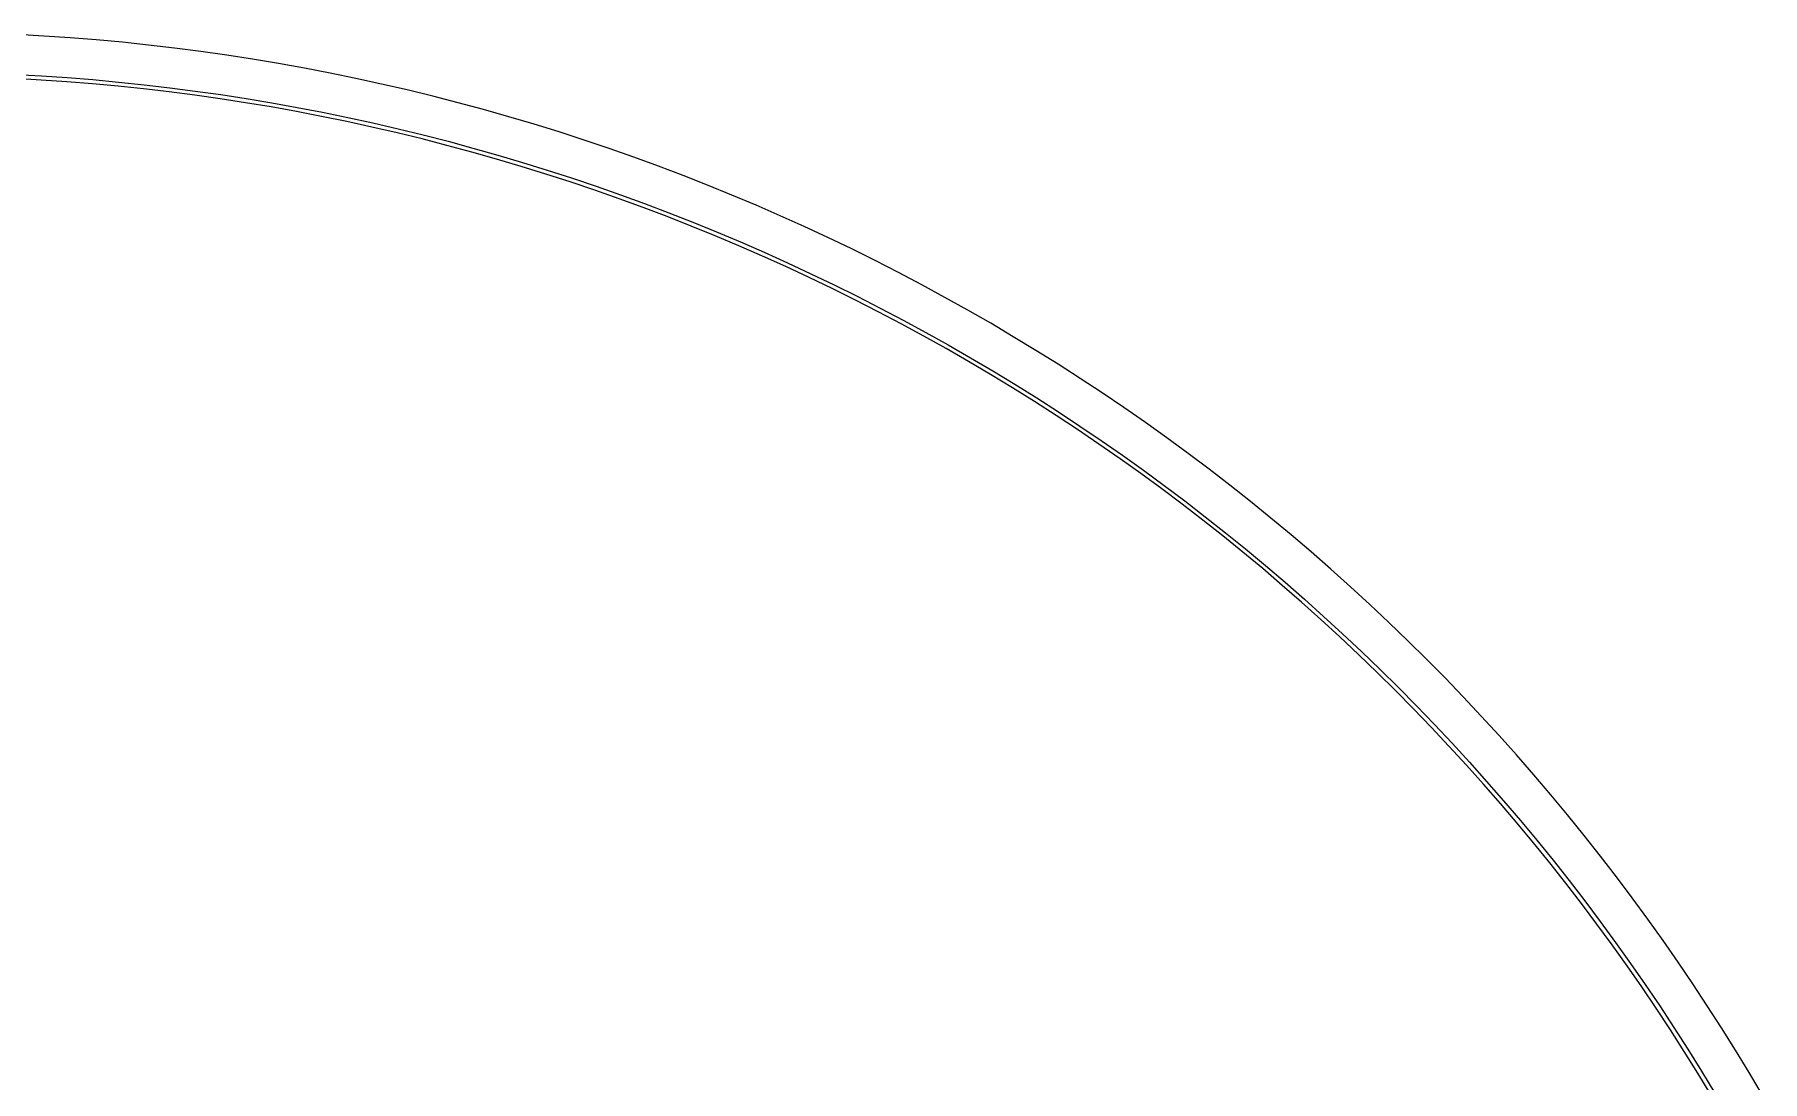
# Model space of a CAD drawing. Extents: x -25 to 122, y -49 to 104.
# Drawn here: x 50.2 to 111.9, y 66.5 to 103.9 of the extents above; entities that cross this region are included whole.
import ezdxf

# ---------------------------------------------------------------- set-up
doc = ezdxf.new("R2010")
doc.units = 0

msp = doc.modelspace()

# ---------------------------------------------------------------- linework, layer by layer
for p, q in [((50.546, 103.869), (49.6087, 103.921)), ((51.4827, 103.806), (50.546, 103.869)), ((52.4185, 103.731), (51.4827, 103.806)), ((53.3533, 103.645), (52.4185, 103.731)), ((54.287, 103.547), (53.3533, 103.645)), ((55.2194, 103.438), (54.287, 103.547)), ((56.1504, 103.317), (55.2194, 103.438)), ((57.0799, 103.185), (56.1504, 103.317)), ((58.0076, 103.042), (57.0799, 103.185)), ((49.5387, 102.498), (50.4586, 102.447)), ((58.9336, 102.887), (58.0076, 103.042)), ((59.8575, 102.721), (58.9336, 102.887)), ((60.7794, 102.543), (59.8575, 102.721)), ((61.699, 102.354), (60.7794, 102.543)), ((50.4494, 102.297), (49.5314, 102.348)), ((51.3668, 102.235), (50.4494, 102.297)), ((50.4586, 102.447), (51.3779, 102.385)), ((52.2834, 102.162), (51.3668, 102.235)), ((51.3779, 102.385), (52.2962, 102.311)), ((53.1989, 102.077), (52.2834, 102.162)), ((52.2962, 102.311), (53.2136, 102.226)), ((54.1134, 101.981), (53.1989, 102.077)), ((53.2136, 102.226), (54.1299, 102.131)), ((55.0266, 101.875), (54.1134, 101.981)), ((54.1299, 102.131), (55.045, 102.023)), ((55.9384, 101.756), (55.0266, 101.875)), ((55.045, 102.023), (55.9586, 101.905)), ((55.9586, 101.905), (56.8708, 101.775)), ((62.6162, 102.154), (61.699, 102.354)), ((63.5309, 101.943), (62.6162, 102.154)), ((64.443, 101.72), (63.5309, 101.943)), ((56.8488, 101.627), (55.9384, 101.756)), ((57.7574, 101.487), (56.8488, 101.627)), ((56.8708, 101.775), (57.7813, 101.635)), ((58.6643, 101.335), (57.7574, 101.487)), ((57.7813, 101.635), (58.69, 101.483)), ((59.5692, 101.172), (58.6643, 101.335)), ((58.69, 101.483), (59.5967, 101.32)), ((59.5967, 101.32), (60.5014, 101.145)), ((65.3522, 101.487), (64.443, 101.72)), ((66.2585, 101.242), (65.3522, 101.487)), ((60.4721, 100.998), (59.5692, 101.172)), ((61.3728, 100.813), (60.4721, 100.998)), ((60.5014, 101.145), (61.4039, 100.96)), ((62.2711, 100.617), (61.3728, 100.813)), ((61.4039, 100.96), (62.304, 100.764)), ((62.304, 100.764), (63.2017, 100.556)), ((67.1617, 100.986), (66.2585, 101.242)), ((68.0618, 100.719), (67.1617, 100.986)), ((68.9585, 100.441), (68.0618, 100.719)), ((63.167, 100.411), (62.2711, 100.617)), ((64.0603, 100.193), (63.167, 100.411)), ((63.2017, 100.556), (64.0967, 100.338)), ((64.9508, 99.9637), (64.0603, 100.193)), ((64.0967, 100.338), (64.989, 100.109)), ((64.989, 100.109), (65.8784, 99.8685)), ((69.8516, 100.152), (68.9585, 100.441)), ((70.7412, 99.8519), (69.8516, 100.152)), ((65.8384, 99.7239), (64.9508, 99.9637)), ((66.7231, 99.4732), (65.8384, 99.7239)), ((65.8784, 99.8685), (66.7649, 99.6173)), ((67.6046, 99.2117), (66.7231, 99.4732)), ((66.7649, 99.6173), (67.6481, 99.3553)), ((71.6271, 99.5411), (70.7412, 99.8519)), ((72.509, 99.2194), (71.6271, 99.5411)), ((68.4828, 98.9394), (67.6046, 99.2117)), ((67.6481, 99.3553), (68.5281, 99.0824)), ((69.3576, 98.6564), (68.4828, 98.9394)), ((68.5281, 99.0824), (69.4046, 98.7988)), ((69.4046, 98.7988), (70.2777, 98.5045)), ((73.387, 98.8869), (72.509, 99.2194)), ((74.2608, 98.5437), (73.387, 98.8869)), ((70.2289, 98.3626), (69.3576, 98.6564)), ((71.0965, 98.0582), (70.2289, 98.3626)), ((70.2777, 98.5045), (71.147, 98.1994)), ((71.147, 98.1994), (72.0125, 97.8837)), ((75.1303, 98.1898), (74.2608, 98.5437)), ((75.9954, 97.8252), (75.1303, 98.1898)), ((71.9603, 97.7431), (71.0965, 98.0582)), ((72.8201, 97.4175), (71.9603, 97.7431)), ((72.0125, 97.8837), (72.8741, 97.5574)), ((72.8741, 97.5574), (73.7316, 97.2206)), ((76.856, 97.45), (75.9954, 97.8252)), ((73.6759, 97.0813), (72.8201, 97.4175)), ((74.5275, 96.7346), (73.6759, 97.0813)), ((73.7316, 97.2206), (74.5849, 96.8732)), ((77.7119, 97.0643), (76.856, 97.45)), ((78.563, 96.6682), (77.7119, 97.0643)), ((75.3748, 96.3776), (74.5275, 96.7346)), ((74.5849, 96.8732), (75.4339, 96.5155)), ((76.2177, 96.0101), (75.3748, 96.3776)), ((75.4339, 96.5155), (76.2785, 96.1473)), ((79.4091, 96.2616), (78.563, 96.6682)), ((77.056, 95.6324), (76.2177, 96.0101)), ((76.2785, 96.1473), (77.1184, 95.7688)), ((77.1184, 95.7688), (77.9537, 95.38)), ((80.2503, 95.8446), (79.4091, 96.2616)), ((81.0862, 95.4174), (80.2503, 95.8446)), ((77.8896, 95.2444), (77.056, 95.6324)), ((78.7183, 94.8462), (77.8896, 95.2444)), ((77.9537, 95.38), (78.7841, 94.981)), ((81.9168, 94.98), (81.0862, 95.4174)), ((79.5421, 94.4378), (78.7183, 94.8462)), ((78.7841, 94.981), (79.6096, 94.5718)), ((79.6096, 94.5718), (80.4299, 94.1525)), ((82.7421, 94.5323), (81.9168, 94.98)), ((83.5617, 94.0746), (82.7421, 94.5323)), ((80.3609, 94.0194), (79.5421, 94.4378)), ((81.1744, 93.5909), (80.3609, 94.0194)), ((80.4299, 94.1525), (81.2451, 93.7232)), ((84.3757, 93.6069), (83.5617, 94.0746)), ((81.9826, 93.1525), (81.1744, 93.5909)), ((81.2451, 93.7232), (82.0549, 93.284)), ((82.0549, 93.284), (82.8593, 92.8348)), ((85.1839, 93.1292), (84.3757, 93.6069)), ((82.7854, 92.7043), (81.9826, 93.1525)), ((83.5826, 92.2462), (82.7854, 92.7043)), ((82.8593, 92.8348), (83.6581, 92.3757)), ((85.9861, 92.6416), (85.1839, 93.1292)), ((86.7823, 92.1443), (85.9861, 92.6416)), ((84.3741, 91.7783), (83.5826, 92.2462)), ((83.6581, 92.3757), (84.4512, 91.907)), ((87.5724, 91.6372), (86.7823, 92.1443)), ((85.1599, 91.3008), (84.3741, 91.7783)), ((84.4512, 91.907), (85.2386, 91.4285)), ((85.2386, 91.4285), (86.0199, 90.9404)), ((88.3561, 91.1204), (87.5724, 91.6372)), ((85.9397, 90.8136), (85.1599, 91.3008)), ((86.7135, 90.317), (85.9397, 90.8136)), ((86.0199, 90.9404), (86.7953, 90.4427)), ((89.1335, 90.5941), (88.3561, 91.1204)), ((87.4811, 89.8108), (86.7135, 90.317)), ((86.7953, 90.4427), (87.5644, 89.9356)), ((89.9043, 90.0582), (89.1335, 90.5941)), ((88.2424, 89.2953), (87.4811, 89.8108)), ((87.5644, 89.9356), (88.3273, 89.419)), ((90.6685, 89.513), (89.9043, 90.0582)), ((88.9974, 88.7705), (88.2424, 89.2953)), ((88.3273, 89.419), (89.0838, 88.8932)), ((91.426, 88.9584), (90.6685, 89.513)), ((92.1766, 88.3945), (91.426, 88.9584)), ((89.7459, 88.2365), (88.9974, 88.7705)), ((89.0838, 88.8932), (89.8338, 88.358)), ((89.8338, 88.358), (90.5771, 87.8138)), ((92.9202, 87.8215), (92.1766, 88.3945)), ((90.4878, 87.6933), (89.7459, 88.2365)), ((91.2229, 87.1411), (90.4878, 87.6933)), ((90.5771, 87.8138), (91.3137, 87.2604)), ((93.6567, 87.2394), (92.9202, 87.8215)), ((91.9512, 86.5798), (91.2229, 87.1411)), ((91.3137, 87.2604), (92.0435, 86.6981)), ((94.3861, 86.6483), (93.6567, 87.2394)), ((92.6726, 86.0097), (91.9512, 86.5798)), ((92.0435, 86.6981), (92.7663, 86.1268)), ((95.1081, 86.0483), (94.3861, 86.6483)), ((93.3869, 85.4308), (92.6726, 86.0097)), ((92.7663, 86.1268), (93.4821, 85.5467)), ((95.8227, 85.4395), (95.1081, 86.0483)), ((94.0941, 84.8431), (93.3869, 85.4308)), ((93.4821, 85.5467), (94.1906, 84.9579)), ((96.5298, 84.8219), (95.8227, 85.4395)), ((94.794, 84.2469), (94.0941, 84.8431)), ((94.1906, 84.9579), (94.8919, 84.3604)), ((97.2292, 84.1957), (96.5298, 84.8219)), ((95.4865, 83.642), (94.794, 84.2469)), ((94.8919, 84.3604), (95.5859, 83.7544)), ((97.921, 83.561), (97.2292, 84.1957)), ((96.1715, 83.0287), (95.4865, 83.642)), ((95.5859, 83.7544), (96.2723, 83.1399)), ((98.6048, 82.9179), (97.921, 83.561)), ((96.849, 82.4071), (96.1715, 83.0287)), ((96.2723, 83.1399), (96.9511, 82.517)), ((99.2808, 82.2664), (98.6048, 82.9179)), ((97.5188, 81.7772), (96.849, 82.4071)), ((96.9511, 82.517), (97.6223, 81.8858)), ((99.9487, 81.6066), (99.2808, 82.2664)), ((98.1808, 81.1391), (97.5188, 81.7772)), ((97.6223, 81.8858), (98.2856, 81.2465)), ((100.608, 80.9388), (99.9487, 81.6066)), ((98.835, 80.493), (98.1808, 81.1391)), ((98.2856, 81.2465), (98.941, 80.599)), ((101.26, 80.2628), (100.608, 80.9388)), ((99.4811, 79.8388), (98.835, 80.493)), ((98.941, 80.599), (99.5885, 79.9436)), ((101.903, 79.5789), (101.26, 80.2628)), ((100.119, 79.1768), (99.4811, 79.8388)), ((99.5885, 79.9436), (100.228, 79.2802)), ((100.749, 78.507), (100.119, 79.1768)), ((100.228, 79.2802), (100.859, 78.6091)), ((102.538, 78.8872), (101.903, 79.5789)), ((101.371, 77.8295), (100.749, 78.507)), ((100.859, 78.6091), (101.482, 77.9303)), ((103.164, 78.1878), (102.538, 78.8872)), ((101.984, 77.1445), (101.371, 77.8295)), ((101.482, 77.9303), (102.096, 77.2439)), ((103.781, 77.4807), (103.164, 78.1878)), ((102.096, 77.2439), (102.702, 76.5499)), ((104.39, 76.7661), (103.781, 77.4807)), ((102.589, 76.452), (101.984, 77.1445)), ((102.702, 76.5499), (103.3, 75.8486)), ((104.99, 76.0441), (104.39, 76.7661)), ((103.185, 75.7521), (102.589, 76.452)), ((105.581, 75.3147), (104.99, 76.0441)), ((103.773, 75.0449), (103.185, 75.7521)), ((103.3, 75.8486), (103.889, 75.1401)), ((106.163, 74.5782), (105.581, 75.3147)), ((104.352, 74.3306), (103.773, 75.0449)), ((103.889, 75.1401), (104.469, 74.4243)), ((104.922, 73.6092), (104.352, 74.3306)), ((104.469, 74.4243), (105.04, 73.7015)), ((106.737, 73.8346), (106.163, 74.5782)), ((105.483, 72.8809), (104.922, 73.6092)), ((105.04, 73.7015), (105.602, 72.9717)), ((107.3, 73.084), (106.737, 73.8346)), ((106.035, 72.1458), (105.483, 72.8809)), ((105.602, 72.9717), (106.156, 72.2351)), ((107.855, 72.3265), (107.3, 73.084)), ((106.156, 72.2351), (106.7, 71.4918)), ((108.4, 71.5623), (107.855, 72.3265)), ((106.578, 71.4039), (106.035, 72.1458)), ((107.113, 70.6554), (106.578, 71.4039)), ((106.7, 71.4918), (107.235, 70.7418)), ((108.936, 70.7915), (108.4, 71.5623)), ((107.637, 69.9004), (107.113, 70.6554)), ((107.235, 70.7418), (107.761, 69.9853)), ((109.462, 70.0141), (108.936, 70.7915)), ((108.153, 69.1391), (107.637, 69.9004)), ((107.761, 69.9853), (108.278, 69.2224)), ((109.979, 69.2303), (109.462, 70.0141)), ((108.278, 69.2224), (108.785, 68.4532)), ((110.486, 68.4403), (109.979, 69.2303)), ((108.659, 68.3715), (108.153, 69.1391)), ((109.156, 67.5977), (108.659, 68.3715)), ((108.785, 68.4532), (109.282, 67.6779)), ((110.984, 67.6441), (110.486, 68.4403)), ((109.643, 66.8179), (109.156, 67.5977)), ((109.282, 67.6779), (109.77, 66.8965)), ((111.471, 66.8418), (110.984, 67.6441)), ((110.12, 66.0321), (109.643, 66.8179)), ((109.77, 66.8965), (110.249, 66.1092)), ((111.949, 66.0337), (111.471, 66.8418))]:
    msp.add_line(p, q)

doc.saveas('drawing.dxf')
